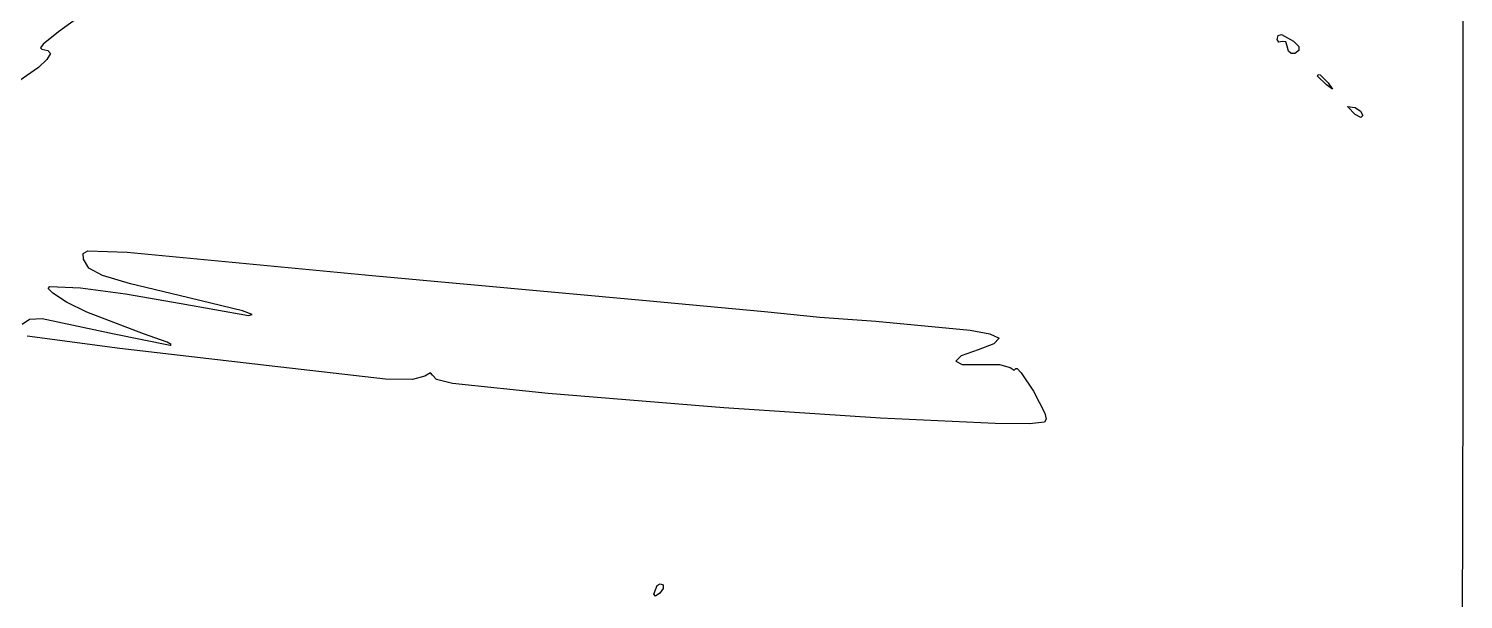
# Model space of a CAD drawing. Extents: x 0 to 282, y 0 to 282.
# Drawn here: x 181.6 to 282.2, y 67.6 to 107.6 of the extents above; entities that cross this region are included whole.
import ezdxf

# ---------------------------------------------------------------- set-up
doc = ezdxf.new("R2010")
doc.units = 0

msp = doc.modelspace()

# ---------------------------------------------------------------- linework, layer by layer
at = {"layer": 'Layer 1'}
for p, q in [((282.222203, 82.655523), (282.222203, 126.893923)), ((186.451827, 109.400505), (183.656061, 107.38526)), ((183.656061, 107.38526), (182.584497, 106.534181)), ((269.169391, 106.85613), (269.2416, 107.127328)), ((269.279634, 106.679741), (269.169391, 106.85613)), ((269.2416, 107.127328), (269.456023, 107.200088)), ((269.522169, 106.715019), (269.279634, 106.679741)), ((269.456023, 107.200088), (270.298281, 106.750297)), ((269.777933, 106.70179), (269.522169, 106.715019)), ((269.874947, 106.397519), (269.777933, 106.70179)), ((270.29828, 106.750297), (270.677516, 106.362241)), ((270.298281, 106.750297), (270.29828, 106.750297)), ((182.584497, 106.534181), (182.400941, 106.278967)), ((182.400941, 106.278967), (182.491891, 106.18581)), ((182.491891, 106.18581), (182.910815, 106.093206)), ((183.091614, 105.86831), (182.848528, 105.460962)), ((182.910815, 106.093206), (183.091614, 105.86831)), ((269.947156, 106.050253), (269.874947, 106.397519)), ((270.13512, 105.868352), (269.947156, 106.050253)), ((270.395845, 105.871659), (270.13512, 105.868352)), ((270.686336, 106.080019), (270.395845, 105.871659)), ((270.677516, 106.362241), (270.686336, 106.080019)), ((182.258175, 104.884941), (180.869114, 103.92803)), ((182.848528, 105.460962), (182.258175, 104.884941)), ((271.991617, 104.280849), (272.04288, 104.407628)), ((272.626617, 103.681126), (271.991617, 104.280849)), ((272.04288, 104.407628), (272.190055, 104.369043)), ((272.190055, 104.369043), (272.732451, 103.822238)), ((273.04995, 103.368035), (272.626617, 103.681126)), ((272.732451, 103.822238), (272.73245, 103.822237)), ((272.73245, 103.822237), (273.04995, 103.368035)), ((274.637453, 101.599733), (274.108286, 102.164178)), ((274.108286, 102.164178), (274.637453, 102.093622)), ((274.637453, 102.093622), (275.00787, 101.824629)), ((275.00787, 101.824629), (275.16662, 101.529177)), ((275.021099, 101.392475), (274.637453, 101.599733)), ((275.16662, 101.529177), (275.021099, 101.392475)), ((275.16662, 101.529177), (275.16662, 101.529177)), ((185.388495, 91.844349), (185.724185, 92.03066)), ((185.419914, 91.439757), (185.388495, 91.844349)), ((185.724185, 92.03066), (188.489084, 91.933646)), ((188.489084, 91.933646), (205.669384, 90.310866)), ((185.787573, 90.824601), (185.419914, 91.439757)), ((186.747238, 90.302049), (185.787573, 90.824601)), ((188.718936, 89.713351), (186.747238, 90.302049)), ((192.122694, 88.899757), (188.718936, 89.713351)), ((205.66932, 90.310877), (224.89572, 88.546987)), ((205.669384, 90.310866), (205.66932, 90.310877)), ((182.936132, 89.384275), (183.047478, 89.530348)), ((183.267964, 89.076146), (182.936132, 89.384275)), ((183.047478, 89.530348), (185.208244, 89.428924)), ((184.235347, 88.441146), (183.267964, 89.076146)), ((185.208244, 89.428924), (188.365607, 89.01441)), ((188.365607, 89.01441), (192.263804, 88.335314)), ((196.5677, 87.823786), (192.122694, 88.899757)), ((185.662443, 87.726771), (184.235347, 88.441146)), ((189.617964, 86.218646), (185.662443, 87.726771)), ((192.263804, 88.335314), (196.991034, 87.488647)), ((197.25231, 87.570227), (196.5677, 87.823786)), ((196.991034, 87.488647), (197.25231, 87.570227)), ((224.89572, 88.546987), (233.186, 87.770875)), ((233.186, 87.770875), (237.06656, 87.382819)), ((181.116014, 86.888924), (181.628645, 87.235638)), ((181.628645, 87.235638), (182.518307, 87.281389)), ((182.518307, 87.281389), (187.571854, 86.218646)), ((237.06656, 87.382819), (241.017677, 87.109416)), ((241.017677, 87.109416), (247.61466, 86.465596)), ((187.959912, 85.19559), (181.468792, 86.042257)), ((187.571854, 86.218646), (191.492099, 85.424898)), ((191.297519, 85.623335), (189.617964, 86.218646)), ((191.578157, 85.474508), (191.297519, 85.623335)), ((247.61466, 86.465596), (249.008133, 86.209832)), ((249.008133, 86.209832), (249.66077, 85.901151)), ((249.66077, 85.901151), (249.277123, 85.508685)), ((198.437412, 83.96087), (187.959912, 85.19559)), ((191.492099, 85.424898), (191.578157, 85.474508)), ((246.985717, 84.666979), (246.622466, 84.300419)), ((248.1791, 85.089762), (246.985717, 84.666979)), ((249.277123, 85.508685), (248.1791, 85.089762)), ((206.604208, 83.026008), (198.437412, 83.96087)), ((246.622466, 84.300419), (247.072811, 84.072766)), ((247.072811, 84.072766), (248.320211, 84.066702)), ((248.320211, 84.066702), (249.682817, 84.053473)), ((249.682817, 84.053473), (250.436881, 83.855035)), ((250.436881, 83.855035), (250.710284, 83.674236)), ((250.710284, 83.674236), (250.824937, 83.784479)), ((250.824937, 83.784479), (250.923605, 83.774558)), ((250.923605, 83.774558), (251.190944, 83.466979)), ((208.508104, 83.008369), (206.604208, 83.026008)), ((209.373512, 83.255314), (208.508104, 83.008369)), ((209.770387, 83.489029), (209.373512, 83.255314)), ((209.902679, 83.325869), (209.770387, 83.489029)), ((210.173325, 83.002856), (209.902679, 83.325869)), ((211.300559, 82.726145), (210.173325, 83.002856)), ((218.016569, 82.020589), (211.300559, 82.726145)), ((251.190944, 83.466979), (252.059657, 82.196979)), ((282.129598, 47.386509), (282.222203, 82.655523)), ((230.347839, 81.016828), (218.016569, 82.020589)), ((252.059657, 82.196979), (252.871045, 80.653579)), ((241.339631, 80.287572), (230.347839, 81.016828)), ((252.871045, 80.653579), (252.952625, 80.232451)), ((249.374692, 79.922116), (241.339631, 80.287572)), ((251.778057, 79.903719), (249.374692, 79.922116)), ((252.835769, 80.009759), (251.778057, 79.903719)), ((252.952625, 80.232451), (252.835769, 80.009759)), ((225.424875, 67.944715), (225.66741, 68.557667)), ((225.66741, 68.557667), (225.886243, 68.683896)), ((225.886243, 68.683896), (226.095153, 68.614993)), ((226.095153, 68.614993), (226.077514, 68.35482)), ((225.543938, 67.808014), (225.424875, 67.944715)), ((225.848209, 68.015271), (225.543938, 67.808014)), ((226.077514, 68.35482), (225.848208, 68.01527)), ((225.848208, 68.01527), (225.848209, 68.015271))]:
    msp.add_line(p, q, dxfattribs=at)

doc.saveas('drawing.dxf')
